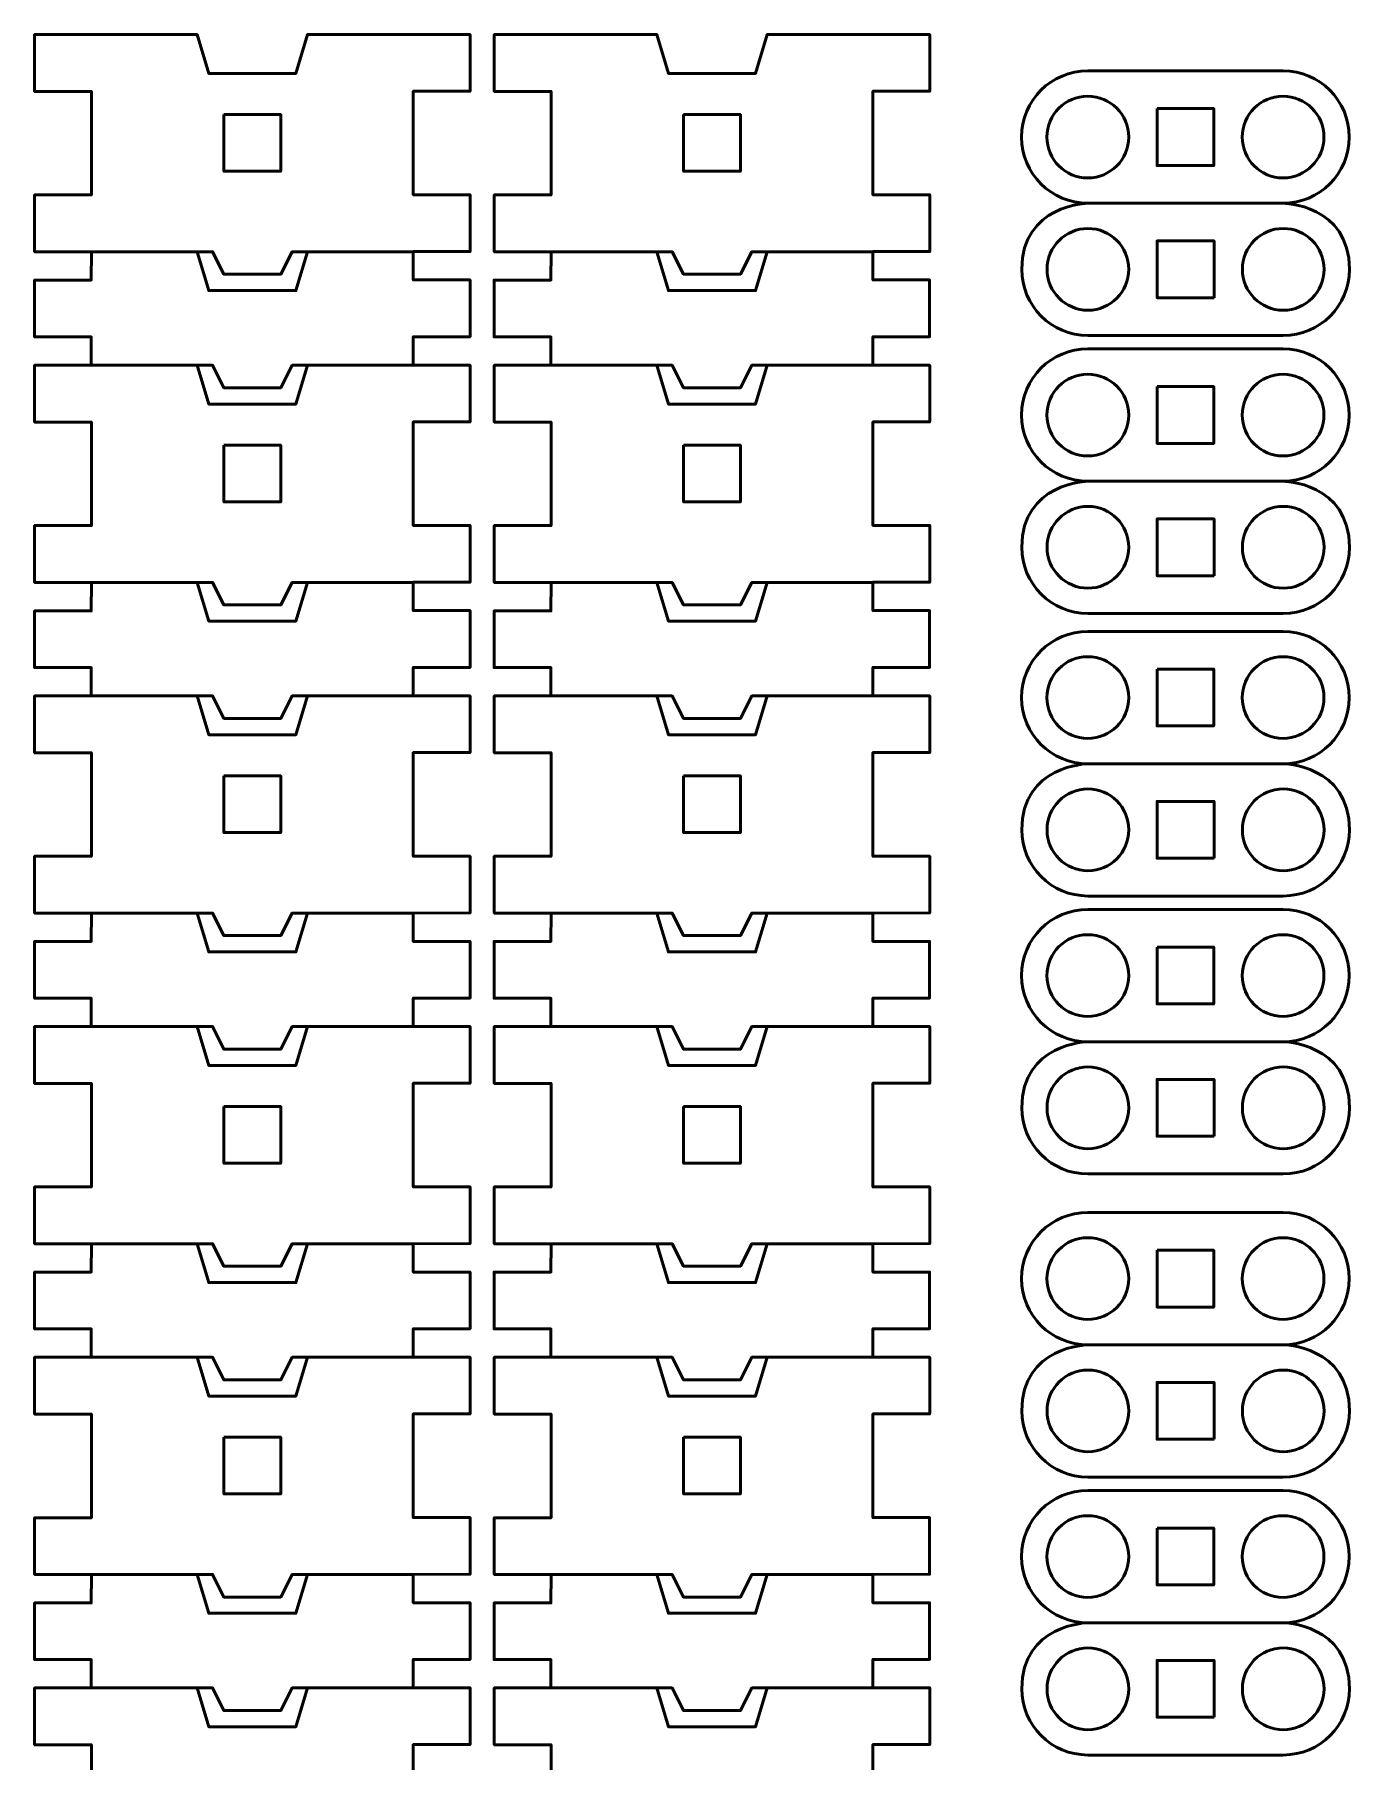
# Model space of a CAD drawing. Header units: inches. Extents: x 589 to 2016, y -1839 to -951.
# Drawn here: x 1153.5 to 1223, y -1473.6 to -1382.3 of the extents above; entities that cross this region are included whole.
import ezdxf

# ---------------------------------------------------------------- set-up
doc = ezdxf.new("R2010")
doc.units = ezdxf.units.IN
doc.header["$MEASUREMENT"] = 0
doc.layers.add('Layer 1', color=7, linetype='Continuous')

# ---------------------------------------------------------------- blocks, each defined once
blk = doc.blocks.new('block 2')
at = {"layer": 'Layer 1', "color": 18, "lineweight": 50, "true_color": 0x010101}
for points in [[(1212.803, -1386.182), (1215.806, -1386.182), (1215.806, -1389.188), (1212.803, -1389.188), (1212.803, -1386.182), (1212.803, -1386.182)], [(1219.465, -1391.184), (1209.145, -1391.184)], [(1215.816, -1396.177), (1212.81, -1396.177), (1212.81, -1393.172), (1215.816, -1393.172), (1215.816, -1396.177)]]:
    blk.add_lwpolyline(points, dxfattribs=at)
for points, knots in [([(1219.465, -1391.184), (1221.398, -1391.184), (1222.964, -1389.619), (1222.964, -1387.685), (1222.964, -1385.753), (1221.398, -1384.184), (1219.465, -1384.184), (1219.465, -1384.184), (1209.144, -1384.184), (1209.144, -1384.184), (1207.211, -1384.184), (1205.645, -1385.75), (1205.645, -1387.685), (1205.645, -1389.618), (1207.211, -1391.184), (1209.144, -1391.184), (1209.144, -1391.184), (1205.653, -1391.261), (1205.653, -1394.675), (1205.653, -1396.608), (1207.219, -1398.174), (1209.152, -1398.174), (1209.152, -1398.174), (1219.475, -1398.174), (1219.475, -1398.174), (1221.408, -1398.174), (1222.974, -1396.608), (1222.974, -1394.675), (1222.973, -1391.231), (1219.465, -1391.184), (1219.465, -1391.184)], [0, 0, 0, 0, 1, 1, 1, 2, 2, 2, 3, 3, 3, 4, 4, 4, 5, 5, 5, 6, 6, 6, 7, 7, 7, 8, 8, 8, 9, 9, 9, 10, 10, 10, 10]), ([(1206.984, -1387.685), (1206.984, -1386.489), (1207.951, -1385.525), (1209.145, -1385.525), (1210.338, -1385.525), (1211.305, -1386.489), (1211.305, -1387.685), (1211.305, -1388.878), (1210.338, -1389.843), (1209.145, -1389.843), (1207.951, -1389.843), (1206.984, -1388.878), (1206.984, -1387.685)], [0, 0, 0, 0, 1, 1, 1, 2, 2, 2, 3, 3, 3, 4, 4, 4, 4]), ([(1219.465, -1385.525), (1220.66, -1385.525), (1221.626, -1386.489), (1221.626, -1387.685), (1221.626, -1388.878), (1220.66, -1389.843), (1219.465, -1389.843), (1218.272, -1389.843), (1217.305, -1388.878), (1217.305, -1387.683), (1217.305, -1386.492), (1218.272, -1385.525), (1219.465, -1385.525)], [0, 0, 0, 0, 1, 1, 1, 2, 2, 2, 3, 3, 3, 4, 4, 4, 4]), ([(1209.152, -1396.837), (1207.959, -1396.837), (1206.991, -1395.869), (1206.991, -1394.676), (1206.991, -1393.482), (1207.959, -1392.516), (1209.152, -1392.516), (1210.347, -1392.516), (1211.312, -1393.482), (1211.312, -1394.676), (1211.312, -1395.869), (1210.347, -1396.837), (1209.152, -1396.837)], [0, 0, 0, 0, 1, 1, 1, 2, 2, 2, 3, 3, 3, 4, 4, 4, 4]), ([(1219.473, -1396.837), (1218.279, -1396.837), (1217.314, -1395.869), (1217.314, -1394.676), (1217.314, -1393.482), (1218.279, -1392.516), (1219.473, -1392.516), (1220.667, -1392.516), (1221.633, -1393.482), (1221.633, -1394.676), (1221.633, -1395.869), (1220.667, -1396.837), (1219.473, -1396.837)], [0, 0, 0, 0, 1, 1, 1, 2, 2, 2, 3, 3, 3, 4, 4, 4, 4])]:
    blk.add_open_spline(points, degree=3, knots=knots, dxfattribs=at)
blk = doc.blocks.new('block 6')
at = {"layer": 'Layer 1', "color": 18, "lineweight": 50, "true_color": 0x010101}
for points in [[(1212.803, -1400.876), (1215.806, -1400.876), (1215.806, -1403.881), (1212.803, -1403.881), (1212.803, -1400.876), (1212.803, -1400.876)], [(1219.465, -1405.877), (1209.145, -1405.877)], [(1215.816, -1410.871), (1212.81, -1410.871), (1212.81, -1407.867), (1215.816, -1407.867), (1215.816, -1410.871)]]:
    blk.add_lwpolyline(points, dxfattribs=at)
for points, knots in [([(1219.465, -1405.877), (1221.398, -1405.877), (1222.964, -1404.312), (1222.964, -1402.379), (1222.964, -1400.445), (1221.398, -1398.88), (1219.465, -1398.88), (1219.465, -1398.88), (1209.144, -1398.88), (1209.144, -1398.88), (1207.211, -1398.88), (1205.645, -1400.445), (1205.645, -1402.379), (1205.645, -1404.311), (1207.211, -1405.877), (1209.144, -1405.877), (1209.144, -1405.877), (1205.653, -1405.955), (1205.653, -1409.369), (1205.653, -1411.302), (1207.219, -1412.868), (1209.152, -1412.868), (1209.152, -1412.868), (1219.475, -1412.868), (1219.475, -1412.868), (1221.408, -1412.868), (1222.974, -1411.302), (1222.974, -1409.369), (1222.973, -1405.925), (1219.465, -1405.877), (1219.465, -1405.877)], [0, 0, 0, 0, 1, 1, 1, 2, 2, 2, 3, 3, 3, 4, 4, 4, 5, 5, 5, 6, 6, 6, 7, 7, 7, 8, 8, 8, 9, 9, 9, 10, 10, 10, 10]), ([(1206.984, -1402.379), (1206.984, -1401.185), (1207.951, -1400.219), (1209.145, -1400.219), (1210.338, -1400.219), (1211.305, -1401.185), (1211.305, -1402.379), (1211.305, -1403.572), (1210.338, -1404.539), (1209.145, -1404.539), (1207.951, -1404.539), (1206.984, -1403.572), (1206.984, -1402.379)], [0, 0, 0, 0, 1, 1, 1, 2, 2, 2, 3, 3, 3, 4, 4, 4, 4]), ([(1219.465, -1400.218), (1220.66, -1400.218), (1221.626, -1401.184), (1221.626, -1402.379), (1221.626, -1403.572), (1220.66, -1404.539), (1219.465, -1404.539), (1218.272, -1404.539), (1217.305, -1403.572), (1217.305, -1402.379), (1217.305, -1401.185), (1218.272, -1400.218), (1219.465, -1400.218)], [0, 0, 0, 0, 1, 1, 1, 2, 2, 2, 3, 3, 3, 4, 4, 4, 4]), ([(1209.152, -1411.531), (1207.959, -1411.531), (1206.991, -1410.565), (1206.991, -1409.37), (1206.991, -1408.177), (1207.959, -1407.21), (1209.152, -1407.21), (1210.347, -1407.21), (1211.312, -1408.177), (1211.312, -1409.37), (1211.312, -1410.564), (1210.347, -1411.531), (1209.152, -1411.531)], [0, 0, 0, 0, 1, 1, 1, 2, 2, 2, 3, 3, 3, 4, 4, 4, 4]), ([(1219.473, -1411.531), (1218.279, -1411.531), (1217.314, -1410.565), (1217.314, -1409.37), (1217.314, -1408.177), (1218.279, -1407.21), (1219.473, -1407.21), (1220.667, -1407.21), (1221.633, -1408.177), (1221.633, -1409.37), (1221.633, -1410.564), (1220.667, -1411.531), (1219.473, -1411.531)], [0, 0, 0, 0, 1, 1, 1, 2, 2, 2, 3, 3, 3, 4, 4, 4, 4])]:
    blk.add_open_spline(points, degree=3, knots=knots, dxfattribs=at)
blk = doc.blocks.new('block 10')
at = {"layer": 'Layer 1', "color": 18, "lineweight": 50, "true_color": 0x010101}
for points in [[(1212.803, -1415.81), (1215.806, -1415.81), (1215.806, -1418.815), (1212.803, -1418.815), (1212.803, -1415.81), (1212.803, -1415.81)], [(1219.465, -1420.812), (1209.145, -1420.812)], [(1215.816, -1425.805), (1212.81, -1425.805), (1212.81, -1422.802), (1215.816, -1422.802), (1215.816, -1425.805)]]:
    blk.add_lwpolyline(points, dxfattribs=at)
for points, knots in [([(1219.465, -1420.812), (1221.398, -1420.812), (1222.964, -1419.246), (1222.964, -1417.313), (1222.964, -1415.38), (1221.398, -1413.814), (1219.465, -1413.814), (1219.465, -1413.814), (1209.144, -1413.814), (1209.144, -1413.814), (1207.211, -1413.814), (1205.645, -1415.38), (1205.645, -1417.313), (1205.645, -1419.246), (1207.211, -1420.812), (1209.144, -1420.812), (1209.144, -1420.812), (1205.653, -1420.889), (1205.653, -1424.304), (1205.653, -1426.237), (1207.219, -1427.802), (1209.152, -1427.802), (1209.152, -1427.802), (1219.475, -1427.802), (1219.475, -1427.802), (1221.408, -1427.802), (1222.974, -1426.237), (1222.974, -1424.304), (1222.973, -1420.86), (1219.465, -1420.812), (1219.465, -1420.812)], [0, 0, 0, 0, 1, 1, 1, 2, 2, 2, 3, 3, 3, 4, 4, 4, 5, 5, 5, 6, 6, 6, 7, 7, 7, 8, 8, 8, 9, 9, 9, 10, 10, 10, 10]), ([(1206.984, -1417.313), (1206.984, -1416.119), (1207.951, -1415.153), (1209.145, -1415.153), (1210.338, -1415.153), (1211.305, -1416.119), (1211.305, -1417.313), (1211.305, -1418.506), (1210.338, -1419.474), (1209.145, -1419.474), (1207.951, -1419.474), (1206.984, -1418.506), (1206.984, -1417.313)], [0, 0, 0, 0, 1, 1, 1, 2, 2, 2, 3, 3, 3, 4, 4, 4, 4]), ([(1219.465, -1415.153), (1220.66, -1415.153), (1221.626, -1416.119), (1221.626, -1417.313), (1221.626, -1418.506), (1220.66, -1419.474), (1219.465, -1419.474), (1218.272, -1419.474), (1217.305, -1418.506), (1217.305, -1417.313), (1217.305, -1416.12), (1218.272, -1415.153), (1219.465, -1415.153)], [0, 0, 0, 0, 1, 1, 1, 2, 2, 2, 3, 3, 3, 4, 4, 4, 4]), ([(1209.152, -1426.465), (1207.959, -1426.465), (1206.991, -1425.499), (1206.991, -1424.305), (1206.991, -1423.111), (1207.959, -1422.144), (1209.152, -1422.144), (1210.347, -1422.144), (1211.312, -1423.111), (1211.312, -1424.305), (1211.312, -1425.498), (1210.347, -1426.465), (1209.152, -1426.465)], [0, 0, 0, 0, 1, 1, 1, 2, 2, 2, 3, 3, 3, 4, 4, 4, 4]), ([(1219.473, -1426.465), (1218.279, -1426.465), (1217.314, -1425.499), (1217.314, -1424.305), (1217.314, -1423.111), (1218.279, -1422.144), (1219.473, -1422.144), (1220.667, -1422.144), (1221.633, -1423.111), (1221.633, -1424.305), (1221.633, -1425.498), (1220.667, -1426.465), (1219.473, -1426.465)], [0, 0, 0, 0, 1, 1, 1, 2, 2, 2, 3, 3, 3, 4, 4, 4, 4])]:
    blk.add_open_spline(points, degree=3, knots=knots, dxfattribs=at)
blk = doc.blocks.new('block 14')
at = {"layer": 'Layer 1', "color": 18, "lineweight": 50, "true_color": 0x010101}
for points in [[(1212.803, -1430.504), (1215.806, -1430.504), (1215.806, -1433.508), (1212.803, -1433.508), (1212.803, -1430.504), (1212.803, -1430.504)], [(1219.465, -1435.506), (1209.145, -1435.506)], [(1215.816, -1440.499), (1212.81, -1440.499), (1212.81, -1437.493), (1215.816, -1437.493), (1215.816, -1440.499)]]:
    blk.add_lwpolyline(points, dxfattribs=at)
for points, knots in [([(1219.465, -1435.506), (1221.398, -1435.506), (1222.964, -1433.941), (1222.964, -1432.007), (1222.964, -1430.074), (1221.398, -1428.508), (1219.465, -1428.508), (1219.465, -1428.508), (1209.144, -1428.508), (1209.144, -1428.508), (1207.211, -1428.508), (1205.645, -1430.074), (1205.645, -1432.007), (1205.645, -1433.941), (1207.211, -1435.506), (1209.144, -1435.506), (1209.144, -1435.506), (1205.653, -1435.584), (1205.653, -1438.997), (1205.653, -1440.93), (1207.219, -1442.496), (1209.152, -1442.496), (1209.152, -1442.496), (1219.475, -1442.496), (1219.475, -1442.496), (1221.408, -1442.496), (1222.974, -1440.93), (1222.974, -1438.997), (1222.973, -1435.554), (1219.465, -1435.506), (1219.465, -1435.506)], [0, 0, 0, 0, 1, 1, 1, 2, 2, 2, 3, 3, 3, 4, 4, 4, 5, 5, 5, 6, 6, 6, 7, 7, 7, 8, 8, 8, 9, 9, 9, 10, 10, 10, 10]), ([(1206.984, -1432.007), (1206.984, -1430.814), (1207.951, -1429.847), (1209.145, -1429.847), (1210.338, -1429.847), (1211.305, -1430.814), (1211.305, -1432.007), (1211.305, -1433.201), (1210.338, -1434.168), (1209.145, -1434.168), (1207.951, -1434.168), (1206.984, -1433.201), (1206.984, -1432.007)], [0, 0, 0, 0, 1, 1, 1, 2, 2, 2, 3, 3, 3, 4, 4, 4, 4]), ([(1219.465, -1429.847), (1220.66, -1429.847), (1221.626, -1430.814), (1221.626, -1432.007), (1221.626, -1433.201), (1220.66, -1434.168), (1219.465, -1434.168), (1218.272, -1434.168), (1217.305, -1433.201), (1217.305, -1432.007), (1217.305, -1430.814), (1218.272, -1429.847), (1219.465, -1429.847)], [0, 0, 0, 0, 1, 1, 1, 2, 2, 2, 3, 3, 3, 4, 4, 4, 4]), ([(1209.152, -1441.159), (1207.959, -1441.159), (1206.991, -1440.194), (1206.991, -1438.999), (1206.991, -1437.805), (1207.959, -1436.838), (1209.152, -1436.838), (1210.347, -1436.838), (1211.312, -1437.805), (1211.312, -1438.999), (1211.312, -1440.192), (1210.347, -1441.159), (1209.152, -1441.159)], [0, 0, 0, 0, 1, 1, 1, 2, 2, 2, 3, 3, 3, 4, 4, 4, 4]), ([(1219.473, -1441.159), (1218.279, -1441.159), (1217.314, -1440.194), (1217.314, -1438.999), (1217.314, -1437.805), (1218.279, -1436.838), (1219.473, -1436.838), (1220.667, -1436.838), (1221.633, -1437.805), (1221.633, -1438.999), (1221.633, -1440.192), (1220.667, -1441.159), (1219.473, -1441.159)], [0, 0, 0, 0, 1, 1, 1, 2, 2, 2, 3, 3, 3, 4, 4, 4, 4])]:
    blk.add_open_spline(points, degree=3, knots=knots, dxfattribs=at)
blk = doc.blocks.new('block 18')
at = {"layer": 'Layer 1', "color": 18, "lineweight": 50, "true_color": 0x010101}
for points in [[(1212.803, -1446.524), (1215.806, -1446.524), (1215.806, -1449.53), (1212.803, -1449.53), (1212.803, -1446.524), (1212.803, -1446.524)], [(1219.465, -1451.525), (1209.145, -1451.525)], [(1215.816, -1456.519), (1212.81, -1456.519), (1212.81, -1453.515), (1215.816, -1453.515), (1215.816, -1456.519)]]:
    blk.add_lwpolyline(points, dxfattribs=at)
for points, knots in [([(1219.465, -1451.525), (1221.398, -1451.525), (1222.964, -1449.96), (1222.964, -1448.027), (1222.964, -1446.094), (1221.398, -1444.528), (1219.465, -1444.528), (1219.465, -1444.528), (1209.144, -1444.528), (1209.144, -1444.528), (1207.211, -1444.528), (1205.645, -1446.093), (1205.645, -1448.027), (1205.645, -1449.96), (1207.211, -1451.525), (1209.144, -1451.525), (1209.144, -1451.525), (1205.653, -1451.602), (1205.653, -1455.017), (1205.653, -1456.949), (1207.219, -1458.515), (1209.152, -1458.515), (1209.152, -1458.515), (1219.475, -1458.515), (1219.475, -1458.515), (1221.408, -1458.515), (1222.974, -1456.95), (1222.974, -1455.017), (1222.973, -1451.573), (1219.465, -1451.525), (1219.465, -1451.525)], [0, 0, 0, 0, 1, 1, 1, 2, 2, 2, 3, 3, 3, 4, 4, 4, 5, 5, 5, 6, 6, 6, 7, 7, 7, 8, 8, 8, 9, 9, 9, 10, 10, 10, 10]), ([(1206.984, -1448.027), (1206.984, -1446.831), (1207.951, -1445.866), (1209.145, -1445.866), (1210.338, -1445.866), (1211.305, -1446.831), (1211.305, -1448.027), (1211.305, -1449.22), (1210.338, -1450.187), (1209.145, -1450.187), (1207.951, -1450.187), (1206.984, -1449.22), (1206.984, -1448.027)], [0, 0, 0, 0, 1, 1, 1, 2, 2, 2, 3, 3, 3, 4, 4, 4, 4]), ([(1219.465, -1445.866), (1220.66, -1445.866), (1221.626, -1446.831), (1221.626, -1448.027), (1221.626, -1449.22), (1220.66, -1450.187), (1219.465, -1450.187), (1218.272, -1450.187), (1217.305, -1449.22), (1217.305, -1448.027), (1217.305, -1446.833), (1218.272, -1445.866), (1219.465, -1445.866)], [0, 0, 0, 0, 1, 1, 1, 2, 2, 2, 3, 3, 3, 4, 4, 4, 4]), ([(1209.152, -1457.178), (1207.959, -1457.178), (1206.991, -1456.211), (1206.991, -1455.018), (1206.991, -1453.825), (1207.959, -1452.858), (1209.152, -1452.858), (1210.347, -1452.858), (1211.312, -1453.825), (1211.312, -1455.018), (1211.312, -1456.211), (1210.347, -1457.178), (1209.152, -1457.178)], [0, 0, 0, 0, 1, 1, 1, 2, 2, 2, 3, 3, 3, 4, 4, 4, 4]), ([(1219.473, -1457.178), (1218.279, -1457.178), (1217.314, -1456.211), (1217.314, -1455.018), (1217.314, -1453.825), (1218.279, -1452.858), (1219.473, -1452.858), (1220.667, -1452.858), (1221.633, -1453.825), (1221.633, -1455.018), (1221.633, -1456.211), (1220.667, -1457.178), (1219.473, -1457.178)], [0, 0, 0, 0, 1, 1, 1, 2, 2, 2, 3, 3, 3, 4, 4, 4, 4])]:
    blk.add_open_spline(points, degree=3, knots=knots, dxfattribs=at)
blk = doc.blocks.new('block 22')
at = {"layer": 'Layer 1', "color": 18, "lineweight": 50, "true_color": 0x010101}
for points in [[(1212.803, -1461.217), (1215.806, -1461.217), (1215.806, -1464.222), (1212.803, -1464.222), (1212.803, -1461.217), (1212.803, -1461.217)], [(1219.465, -1466.219), (1209.145, -1466.219)], [(1215.816, -1471.213), (1212.81, -1471.213), (1212.81, -1468.208), (1215.816, -1468.208), (1215.816, -1471.213)]]:
    blk.add_lwpolyline(points, dxfattribs=at)
for points, knots in [([(1219.465, -1466.219), (1221.398, -1466.219), (1222.964, -1464.653), (1222.964, -1462.72), (1222.964, -1460.787), (1221.398, -1459.221), (1219.465, -1459.221), (1219.465, -1459.221), (1209.144, -1459.221), (1209.144, -1459.221), (1207.211, -1459.221), (1205.645, -1460.787), (1205.645, -1462.72), (1205.645, -1464.653), (1207.211, -1466.219), (1209.144, -1466.219), (1209.144, -1466.219), (1205.653, -1466.299), (1205.653, -1469.711), (1205.653, -1471.644), (1207.219, -1473.209), (1209.152, -1473.209), (1209.152, -1473.209), (1219.475, -1473.209), (1219.475, -1473.209), (1221.408, -1473.209), (1222.974, -1471.644), (1222.974, -1469.711), (1222.973, -1466.267), (1219.465, -1466.219), (1219.465, -1466.219)], [0, 0, 0, 0, 1, 1, 1, 2, 2, 2, 3, 3, 3, 4, 4, 4, 5, 5, 5, 6, 6, 6, 7, 7, 7, 8, 8, 8, 9, 9, 9, 10, 10, 10, 10]), ([(1206.984, -1462.72), (1206.984, -1461.527), (1207.951, -1460.56), (1209.145, -1460.56), (1210.338, -1460.56), (1211.305, -1461.527), (1211.305, -1462.72), (1211.305, -1463.914), (1210.338, -1464.881), (1209.145, -1464.881), (1207.951, -1464.881), (1206.984, -1463.914), (1206.984, -1462.72)], [0, 0, 0, 0, 1, 1, 1, 2, 2, 2, 3, 3, 3, 4, 4, 4, 4]), ([(1219.465, -1460.56), (1220.66, -1460.56), (1221.626, -1461.527), (1221.626, -1462.72), (1221.626, -1463.914), (1220.66, -1464.881), (1219.465, -1464.881), (1218.272, -1464.881), (1217.305, -1463.914), (1217.305, -1462.72), (1217.305, -1461.527), (1218.272, -1460.56), (1219.465, -1460.56)], [0, 0, 0, 0, 1, 1, 1, 2, 2, 2, 3, 3, 3, 4, 4, 4, 4]), ([(1209.152, -1471.872), (1207.959, -1471.872), (1206.991, -1470.906), (1206.991, -1469.712), (1206.991, -1468.519), (1207.959, -1467.552), (1209.152, -1467.552), (1210.347, -1467.552), (1211.312, -1468.519), (1211.312, -1469.712), (1211.312, -1470.905), (1210.347, -1471.872), (1209.152, -1471.872)], [0, 0, 0, 0, 1, 1, 1, 2, 2, 2, 3, 3, 3, 4, 4, 4, 4]), ([(1219.473, -1471.872), (1218.279, -1471.872), (1217.314, -1470.906), (1217.314, -1469.712), (1217.314, -1468.519), (1218.279, -1467.552), (1219.473, -1467.552), (1220.667, -1467.552), (1221.633, -1468.519), (1221.633, -1469.712), (1221.633, -1470.905), (1220.667, -1471.872), (1219.473, -1471.872)], [0, 0, 0, 0, 1, 1, 1, 2, 2, 2, 3, 3, 3, 4, 4, 4, 4])]:
    blk.add_open_spline(points, degree=3, knots=knots, dxfattribs=at)
blk = doc.blocks.new('block 83')
at = {"layer": 'Layer 1', "color": 98, "lineweight": 50, "true_color": 0x020302}
for points in [[(1173.49, -1382.267), (1167.901, -1382.267), (1167.294, -1384.318), (1162.688, -1384.318), (1162.08, -1382.267), (1156.483, -1382.267), (1153.483, -1382.267), (1153.483, -1385.269), (1156.483, -1385.269), (1156.483, -1390.744), (1153.483, -1390.744), (1153.483, -1393.744), (1156.483, -1393.744), (1156.477, -1395.248), (1153.478, -1395.248), (1153.478, -1398.247), (1156.478, -1398.247), (1156.478, -1399.747), (1153.483, -1399.748), (1153.483, -1402.749), (1156.483, -1402.749), (1156.483, -1408.223), (1153.483, -1408.223), (1153.483, -1411.223), (1156.483, -1411.223), (1156.477, -1412.728), (1153.478, -1412.728), (1153.478, -1415.727), (1156.478, -1415.727), (1156.478, -1417.226), (1153.484, -1417.228), (1153.484, -1420.229), (1156.484, -1420.229), (1156.484, -1425.704), (1153.483, -1425.704), (1153.483, -1428.705), (1156.483, -1428.705), (1156.477, -1430.207), (1153.478, -1430.207), (1153.478, -1433.206), (1156.478, -1433.206), (1156.478, -1434.706), (1153.483, -1434.708), (1153.483, -1437.708), (1156.483, -1437.708), (1156.483, -1443.184), (1153.483, -1443.184), (1153.483, -1446.184), (1156.483, -1446.184), (1156.477, -1447.686), (1153.478, -1447.686), (1153.478, -1450.686), (1156.478, -1450.686), (1156.478, -1452.185), (1153.484, -1452.187), (1153.484, -1455.188), (1156.484, -1455.188), (1156.484, -1460.664), (1153.483, -1460.664), (1153.483, -1463.664), (1156.483, -1463.664), (1156.477, -1465.166), (1153.478, -1465.166), (1153.478, -1468.166), (1156.478, -1468.166), (1156.478, -1469.665), (1153.484, -1469.667), (1153.484, -1472.667), (1156.484, -1472.667), (1156.484, -1478.144)], [(1173.497, -1478.135), (1173.497, -1472.658), (1176.497, -1472.658), (1176.497, -1469.658), (1173.491, -1469.655), (1173.494, -1468.156), (1176.494, -1468.156), (1176.494, -1465.159), (1173.493, -1465.159), (1173.49, -1463.661), (1176.496, -1463.657), (1176.496, -1460.659), (1173.497, -1460.659), (1173.497, -1455.183), (1176.497, -1455.183), (1176.497, -1452.182), (1173.491, -1452.179), (1173.494, -1450.68), (1176.494, -1450.68), (1176.494, -1447.68), (1173.493, -1447.68), (1173.491, -1446.181), (1176.498, -1446.175), (1176.498, -1443.179), (1173.497, -1443.179), (1173.497, -1437.703), (1176.498, -1437.703), (1176.498, -1434.703), (1173.491, -1434.7), (1173.494, -1433.201), (1176.494, -1433.201), (1176.494, -1430.2), (1173.493, -1430.2), (1173.491, -1428.702), (1176.498, -1428.695), (1176.498, -1425.697), (1173.497, -1425.697), (1173.497, -1420.223), (1176.498, -1420.223), (1176.498, -1417.222), (1173.491, -1417.217), (1173.494, -1415.718), (1176.494, -1415.718), (1176.494, -1412.718), (1173.493, -1412.718), (1173.491, -1411.219), (1176.498, -1411.215), (1176.498, -1408.217), (1173.497, -1408.217), (1173.497, -1402.742), (1176.498, -1402.742), (1176.498, -1399.742), (1173.491, -1399.738), (1173.494, -1398.238), (1176.494, -1398.238), (1176.494, -1395.238), (1173.493, -1395.238), (1173.491, -1393.74), (1176.498, -1393.736), (1176.498, -1390.738), (1173.497, -1390.738), (1173.497, -1385.264), (1176.498, -1385.264), (1176.498, -1385.265), (1176.498, -1385.265), (1176.498, -1382.265), (1173.49, -1382.267)], [(1163.491, -1386.494), (1166.491, -1386.494), (1166.491, -1389.494), (1163.491, -1389.494), (1163.491, -1386.494)], [(1156.484, -1393.744), (1162.082, -1393.744), (1162.688, -1395.795), (1167.295, -1395.795), (1167.901, -1393.744), (1173.49, -1393.744)], [(1162.082, -1393.744), (1162.885, -1393.744), (1163.491, -1394.94), (1166.491, -1394.94), (1167.097, -1393.744), (1167.901, -1393.744)], [(1156.484, -1399.745), (1162.082, -1399.745), (1162.688, -1401.796), (1167.295, -1401.796), (1167.901, -1399.745), (1173.49, -1399.745)], [(1162.082, -1399.745), (1162.885, -1399.745), (1163.491, -1400.94), (1166.491, -1400.94), (1167.097, -1399.745), (1167.901, -1399.745)], [(1163.491, -1403.973), (1166.491, -1403.973), (1166.491, -1406.973), (1163.491, -1406.973), (1163.491, -1403.973)], [(1156.484, -1411.223), (1162.082, -1411.223), (1162.688, -1413.274), (1167.295, -1413.274), (1167.901, -1411.223), (1173.49, -1411.223)], [(1162.082, -1411.223), (1162.885, -1411.223), (1163.491, -1412.419), (1166.491, -1412.419), (1167.097, -1411.223), (1167.901, -1411.223)], [(1156.484, -1417.224), (1162.082, -1417.224), (1162.688, -1419.275), (1167.295, -1419.275), (1167.901, -1417.224), (1173.49, -1417.224)], [(1162.082, -1417.224), (1162.885, -1417.224), (1163.491, -1418.419), (1166.491, -1418.419), (1167.097, -1417.224), (1167.901, -1417.224)], [(1163.491, -1421.451), (1166.491, -1421.451), (1166.491, -1424.453), (1163.491, -1424.453), (1163.491, -1421.451)], [(1156.484, -1428.703), (1162.082, -1428.703), (1162.688, -1430.754), (1167.295, -1430.754), (1167.901, -1428.703), (1173.49, -1428.703)], [(1162.082, -1428.703), (1162.885, -1428.703), (1163.491, -1429.898), (1166.491, -1429.898), (1167.097, -1428.703), (1167.901, -1428.703)], [(1156.484, -1434.704), (1162.082, -1434.704), (1162.688, -1436.754), (1167.295, -1436.754), (1167.901, -1434.704), (1173.49, -1434.704)], [(1162.082, -1434.704), (1162.885, -1434.704), (1163.491, -1435.899), (1166.491, -1435.899), (1167.097, -1434.704), (1167.901, -1434.704)], [(1163.491, -1438.932), (1166.491, -1438.932), (1166.491, -1441.933), (1163.491, -1441.933), (1163.491, -1438.932)], [(1156.484, -1446.182), (1162.082, -1446.182), (1162.688, -1448.233), (1167.295, -1448.233), (1167.901, -1446.182), (1173.49, -1446.182)], [(1162.082, -1446.182), (1162.885, -1446.182), (1163.491, -1447.377), (1166.491, -1447.377), (1167.097, -1446.182), (1167.901, -1446.182)], [(1156.484, -1452.183), (1162.082, -1452.183), (1162.688, -1454.234), (1167.295, -1454.234), (1167.901, -1452.183), (1173.49, -1452.183)], [(1162.082, -1452.183), (1162.885, -1452.183), (1163.491, -1453.378), (1166.491, -1453.378), (1167.097, -1452.183), (1167.901, -1452.183)], [(1163.491, -1456.412), (1166.491, -1456.412), (1166.491, -1459.412), (1163.491, -1459.412), (1163.491, -1456.412)], [(1156.484, -1463.662), (1162.082, -1463.662), (1162.688, -1465.713), (1167.295, -1465.713), (1167.901, -1463.662), (1173.49, -1463.662)], [(1162.082, -1463.662), (1162.885, -1463.662), (1163.491, -1464.857), (1166.491, -1464.857), (1167.097, -1463.662), (1167.901, -1463.662)], [(1156.484, -1469.662), (1162.082, -1469.662), (1162.688, -1471.714), (1167.295, -1471.714), (1167.901, -1469.662), (1173.49, -1469.662)], [(1162.082, -1469.662), (1162.885, -1469.662), (1163.491, -1470.858), (1166.491, -1470.858), (1167.097, -1469.662), (1167.901, -1469.662)]]:
    blk.add_lwpolyline(points, dxfattribs=at)
blk = doc.blocks.new('block 82')
at = {"layer": 'Layer 1'}
blk.add_blockref('block 83', (0, 0), dxfattribs=at)
blk = doc.blocks.new('block 85')
at = {"layer": 'Layer 1', "color": 98, "lineweight": 50, "true_color": 0x020302}
for points in [[(1197.782, -1382.267), (1192.192, -1382.267), (1191.585, -1384.318), (1186.979, -1384.318), (1186.372, -1382.267), (1180.775, -1382.267), (1177.775, -1382.267), (1177.775, -1385.269), (1180.775, -1385.269), (1180.775, -1390.744), (1177.775, -1390.744), (1177.775, -1393.744), (1180.775, -1393.744), (1180.767, -1395.248), (1177.769, -1395.248), (1177.769, -1398.247), (1180.769, -1398.247), (1180.769, -1399.747), (1177.775, -1399.748), (1177.775, -1402.749), (1180.775, -1402.749), (1180.775, -1408.223), (1177.775, -1408.223), (1177.775, -1411.223), (1180.775, -1411.223), (1180.767, -1412.728), (1177.769, -1412.728), (1177.769, -1415.727), (1180.77, -1415.727), (1180.77, -1417.226), (1177.776, -1417.228), (1177.776, -1420.229), (1180.776, -1420.229), (1180.776, -1425.704), (1177.775, -1425.704), (1177.775, -1428.705), (1180.775, -1428.705), (1180.767, -1430.207), (1177.769, -1430.207), (1177.769, -1433.206), (1180.77, -1433.206), (1180.77, -1434.706), (1177.775, -1434.708), (1177.775, -1437.708), (1180.775, -1437.708), (1180.775, -1443.184), (1177.775, -1443.184), (1177.775, -1446.184), (1180.775, -1446.184), (1180.768, -1447.686), (1177.769, -1447.686), (1177.769, -1450.686), (1180.77, -1450.686), (1180.77, -1452.185), (1177.776, -1452.187), (1177.776, -1455.188), (1180.776, -1455.188), (1180.776, -1460.664), (1177.775, -1460.664), (1177.775, -1463.664), (1180.775, -1463.664), (1180.768, -1465.166), (1177.77, -1465.166), (1177.77, -1468.166), (1180.77, -1468.166), (1180.77, -1469.665), (1177.776, -1469.667), (1177.776, -1472.667), (1180.776, -1472.667), (1180.776, -1478.144)], [(1197.788, -1478.135), (1197.788, -1472.658), (1200.788, -1472.658), (1200.788, -1469.658), (1197.782, -1469.655), (1197.785, -1468.156), (1200.784, -1468.156), (1200.784, -1465.159), (1197.784, -1465.159), (1197.781, -1463.661), (1200.787, -1463.657), (1200.787, -1460.659), (1197.788, -1460.659), (1197.788, -1455.183), (1200.788, -1455.183), (1200.788, -1452.182), (1197.782, -1452.179), (1197.784, -1450.68), (1200.784, -1450.68), (1200.784, -1447.68), (1197.784, -1447.68), (1197.782, -1446.181), (1200.788, -1446.175), (1200.788, -1443.179), (1197.788, -1443.179), (1197.788, -1437.703), (1200.788, -1437.703), (1200.788, -1434.703), (1197.782, -1434.7), (1197.784, -1433.201), (1200.784, -1433.201), (1200.784, -1430.2), (1197.784, -1430.2), (1197.782, -1428.702), (1200.788, -1428.695), (1200.788, -1425.697), (1197.788, -1425.697), (1197.788, -1420.223), (1200.788, -1420.223), (1200.788, -1417.222), (1197.782, -1417.217), (1197.784, -1415.718), (1200.784, -1415.718), (1200.784, -1412.718), (1197.784, -1412.718), (1197.782, -1411.219), (1200.788, -1411.215), (1200.788, -1408.217), (1197.788, -1408.217), (1197.788, -1402.742), (1200.788, -1402.742), (1200.788, -1399.742), (1197.782, -1399.738), (1197.784, -1398.238), (1200.784, -1398.238), (1200.784, -1395.238), (1197.784, -1395.238), (1197.782, -1393.74), (1200.788, -1393.736), (1200.788, -1390.738), (1197.788, -1390.738), (1197.788, -1385.264), (1200.788, -1385.264), (1200.788, -1385.265), (1200.789, -1385.265), (1200.789, -1382.265), (1197.782, -1382.267)], [(1187.783, -1386.494), (1190.783, -1386.494), (1190.783, -1389.494), (1187.783, -1389.494), (1187.783, -1386.494)], [(1180.775, -1393.744), (1186.374, -1393.744), (1186.98, -1395.795), (1191.586, -1395.795), (1192.193, -1393.744), (1197.781, -1393.744)], [(1186.374, -1393.744), (1187.176, -1393.744), (1187.783, -1394.94), (1190.783, -1394.94), (1191.389, -1393.744), (1192.193, -1393.744)], [(1180.775, -1399.745), (1186.374, -1399.745), (1186.98, -1401.796), (1191.586, -1401.796), (1192.193, -1399.745), (1197.781, -1399.745)], [(1186.374, -1399.745), (1187.176, -1399.745), (1187.783, -1400.94), (1190.783, -1400.94), (1191.389, -1399.745), (1192.193, -1399.745)], [(1187.783, -1403.973), (1190.783, -1403.973), (1190.783, -1406.973), (1187.783, -1406.973), (1187.783, -1403.973)], [(1180.775, -1411.223), (1186.374, -1411.223), (1186.98, -1413.274), (1191.586, -1413.274), (1192.193, -1411.223), (1197.781, -1411.223)], [(1186.374, -1411.223), (1187.176, -1411.223), (1187.783, -1412.419), (1190.783, -1412.419), (1191.389, -1411.223), (1192.193, -1411.223)], [(1180.775, -1417.224), (1186.374, -1417.224), (1186.98, -1419.275), (1191.586, -1419.275), (1192.193, -1417.224), (1197.781, -1417.224)], [(1186.374, -1417.224), (1187.176, -1417.224), (1187.783, -1418.419), (1190.783, -1418.419), (1191.389, -1417.224), (1192.193, -1417.224)], [(1187.783, -1421.451), (1190.783, -1421.451), (1190.783, -1424.453), (1187.783, -1424.453), (1187.783, -1421.451)], [(1180.775, -1428.703), (1186.374, -1428.703), (1186.98, -1430.754), (1191.586, -1430.754), (1192.193, -1428.703), (1197.781, -1428.703)], [(1186.374, -1428.703), (1187.176, -1428.703), (1187.783, -1429.898), (1190.783, -1429.898), (1191.389, -1428.703), (1192.193, -1428.703)], [(1180.775, -1434.704), (1186.374, -1434.704), (1186.98, -1436.754), (1191.586, -1436.754), (1192.193, -1434.704), (1197.781, -1434.704)], [(1186.374, -1434.704), (1187.176, -1434.704), (1187.783, -1435.899), (1190.783, -1435.899), (1191.389, -1434.704), (1192.193, -1434.704)], [(1187.783, -1438.932), (1190.783, -1438.932), (1190.783, -1441.933), (1187.783, -1441.933), (1187.783, -1438.932)], [(1180.775, -1446.182), (1186.374, -1446.182), (1186.98, -1448.233), (1191.586, -1448.233), (1192.193, -1446.182), (1197.781, -1446.182)], [(1186.374, -1446.182), (1187.176, -1446.182), (1187.783, -1447.377), (1190.783, -1447.377), (1191.389, -1446.182), (1192.193, -1446.182)], [(1180.775, -1452.183), (1186.374, -1452.183), (1186.98, -1454.234), (1191.586, -1454.234), (1192.193, -1452.183), (1197.781, -1452.183)], [(1186.374, -1452.183), (1187.176, -1452.183), (1187.783, -1453.378), (1190.783, -1453.378), (1191.389, -1452.183), (1192.193, -1452.183)], [(1187.783, -1456.412), (1190.783, -1456.412), (1190.783, -1459.412), (1187.783, -1459.412), (1187.783, -1456.412)], [(1180.775, -1463.662), (1186.374, -1463.662), (1186.98, -1465.713), (1191.586, -1465.713), (1192.193, -1463.662), (1197.781, -1463.662)], [(1186.374, -1463.662), (1187.176, -1463.662), (1187.783, -1464.857), (1190.783, -1464.857), (1191.389, -1463.662), (1192.193, -1463.662)], [(1180.775, -1469.662), (1186.374, -1469.662), (1186.98, -1471.714), (1191.586, -1471.714), (1192.193, -1469.662), (1197.781, -1469.662)], [(1186.374, -1469.662), (1187.176, -1469.662), (1187.783, -1470.858), (1190.783, -1470.858), (1191.389, -1469.662), (1192.193, -1469.662)]]:
    blk.add_lwpolyline(points, dxfattribs=at)
blk = doc.blocks.new('block 84')
at = {"layer": 'Layer 1'}
blk.add_blockref('block 85', (0, 0), dxfattribs=at)

msp = doc.modelspace()

# ---------------------------------------------------------------- block references
at = {"layer": 'Layer 1'}
for name in ['block 82', 'block 84', 'block 2', 'block 6', 'block 10', 'block 14', 'block 18', 'block 22']:
    msp.add_blockref(name, (0, 0), dxfattribs=at)

doc.saveas('drawing.dxf')
